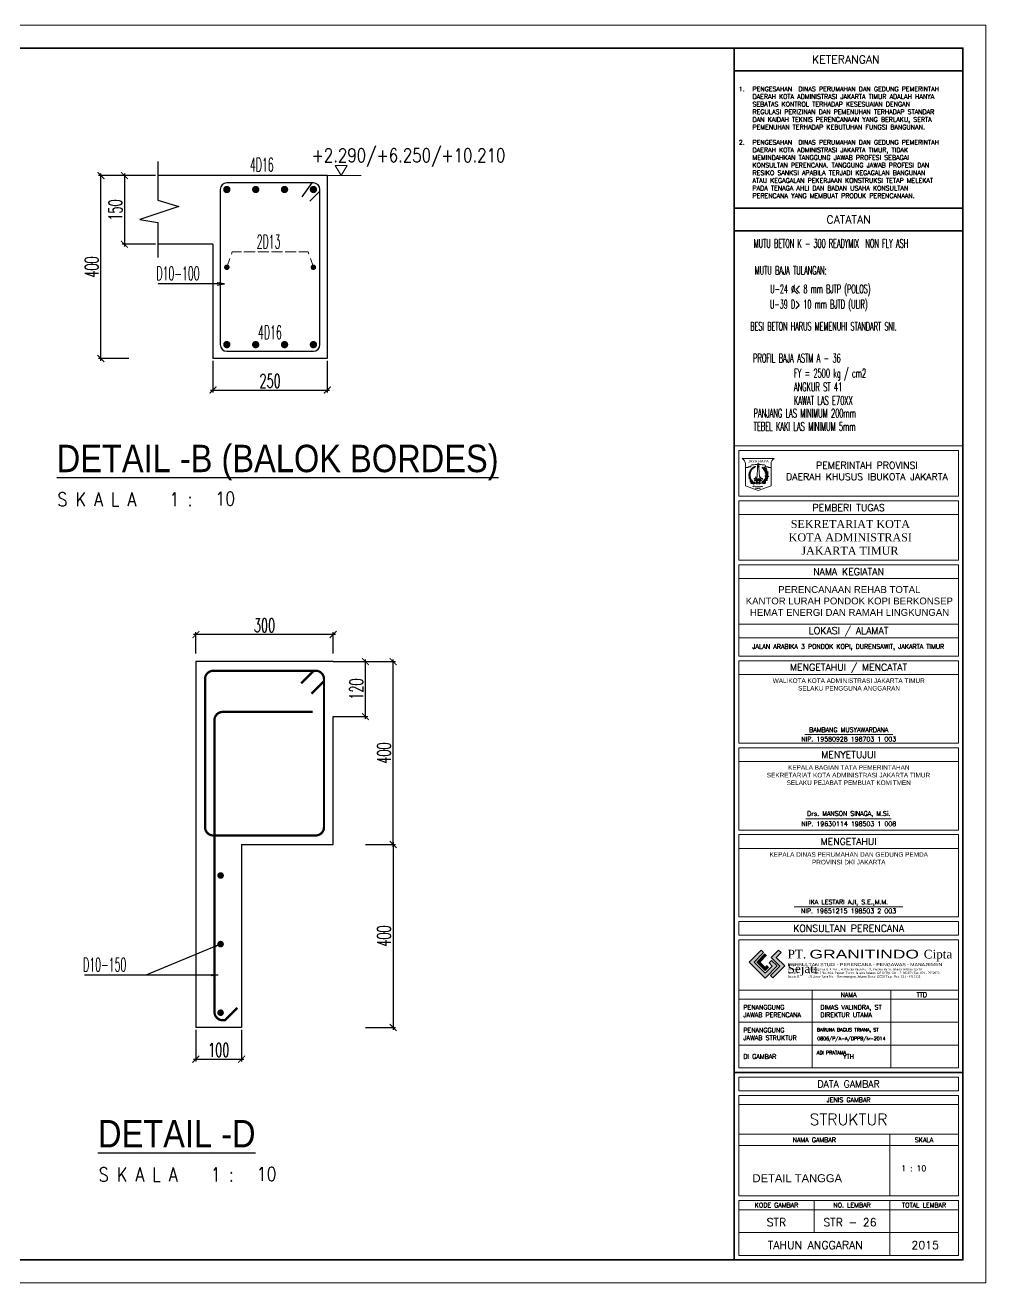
# Model space of a CAD drawing. Header units: inches. Extents: x 266054 to 836293, y -258454 to -102650.
# Drawn here: x 586777 to 607777, y -258430 to -230930 of the extents above; entities that cross this region are included whole.
import ezdxf
from ezdxf.enums import TextEntityAlignment as Align

# ---------------------------------------------------------------- set-up
doc = ezdxf.new("R2010")
doc.units = ezdxf.units.IN
doc.header["$LTSCALE"] = 800
doc.header["$MEASUREMENT"] = 0
for name, pattern in [('DASHDOT', [1, 0.5, -0.25, 0, -0.25]), ('DASHDOT2', [12.7, 6.35, -3.175, 0, -3.175]), ('HIDDEN', [0.375, 0.25, -0.125])]:
    doc.linetypes.add(name, pattern=pattern)
for name, color, linetype in [('01. BESI', 1, 'Continuous'), ('A-FIN', 1, 'Continuous'), ('Balok', 4, 'HIDDEN'), ('HAT', 8, 'Continuous'), ('LOGO', 7, 'Continuous'), ('POT', 15, 'DASHDOT'), ('sloop', 4, 'Continuous'), ('TEXT', 4, 'Continuous'), ('TGGA', 7, 'Continuous')]:
    doc.layers.add(name, color=color, linetype=linetype)
for name, color, linetype, lineweight in [('ars', 11, 'Continuous', 0), ('BESI', 1, 'Continuous', 13), ('DM', 8, 'Continuous', 5), ('GRS KOP', 1, 'Continuous', 35), ('hacht', 8, 'Continuous', 5), ('HATCH', 8, 'Continuous', 9), ('kop', 7, 'Continuous', 20), ('teks', 4, 'Continuous', 9)]:
    doc.layers.add(name, color=color, linetype=linetype, lineweight=lineweight)
doc.styles.add('51', font='SIMPLEX.shx', dxfattribs={"width": 0.85})
doc.styles.add('51bold', font='arial.ttf', dxfattribs={"width": 0.85})
doc.styles.add('ARIAL', font='arial.ttf', dxfattribs={"width": 0.85})
doc.styles.add('BARU', font='arial.ttf')
doc.styles.add('century', font='GOTHIC.TTF')
doc.styles.add('DICK STYLE 100', font='romans.shx', dxfattribs={"width": 0.6, "height": 300})
doc.styles.add('ROMANS', font='romans.shx', dxfattribs={"width": 0.8, "height": 0.25})
doc.styles.get("Standard").update_dxf_attribs({"font": 'romans.shx'})
doc.dimstyles.new('10', dxfattribs={"dimtxt": 300, "dimasz": 150, "dimexe": 50, "dimexo": 50, "dimgap": 50, "dimtad": 1, "dimdec": 0, "dimlfac": 0.1, "dimrnd": 1, "dimtxsty": 'DICK STYLE 100', "dimblk": 'ARCHTICK', "dimcen": 100, "dimdle": 50, "dimclrd": 18, "dimclre": 18, "dimclrt": 7, "dimadec": 0, "dimazin": 2, "dimtfac": 1, "dimtdec": 0, "dimtix": 1, "dimtmove": 0, "dimatfit": 3, "dimfxl": 0, "dimarcsym": 0})
doc.dimstyles.new('100 A', dxfattribs={"dimtxt": 250, "dimasz": 150, "dimexe": 50, "dimexo": 50, "dimgap": 50, "dimtad": 1, "dimdec": 0, "dimrnd": 1, "dimtxsty": 'DICK STYLE 100', "dimblk": 'ARCHTICK', "dimcen": 100, "dimdle": 50, "dimclrd": 18, "dimclre": 18, "dimclrt": 7, "dimadec": 0, "dimazin": 2, "dimtfac": 1, "dimtdec": 0, "dimtix": 1, "dimtmove": 0, "dimatfit": 3, "dimfxl": 0, "dimarcsym": 0})
doc.dimstyles.new('100 b', dxfattribs={"dimscale": 2, "dimtxt": 0.2, "dimasz": 0.075, "dimexe": 0.075, "dimexo": 0, "dimgap": 0.01, "dimtad": 1, "dimdec": 0, "dimlfac": 1000, "dimzin": 0, "dimdsep": 46, "dimtxsty": 'ARIAL', "dimblk": 'ARCHTICK', "dimcen": 0.09, "dimclrd": 26, "dimclre": 26, "dimclrt": 2, "dimadec": 0, "dimazin": 0, "dimtfac": 1, "dimtdec": 0, "dimtix": 1, "dimtofl": 0, "dimtmove": 0, "dimatfit": 3, "dimldrblk": 'ARCHTICK', "dimfxl": 0, "dimtolj": 1, "dimtzin": 0, "dimlwd": 0, "dimlwe": 0, "dimarcsym": 0})

# ---------------------------------------------------------------- blocks, each defined once
blk = doc.blocks.new('_ArchTick')
at = {"layer": 'LOGO', "color": 0, "const_width": 0.15}
blk.add_lwpolyline([(-0.5, -0.5), (0.5, 0.5)], dxfattribs=at)
blk = doc.blocks.new('*D625')
at = {"layer": 'Defpoints', "color": 0, "ltscale": 0.15}
for p in [(590882, -238220), (593382, -238220), (593382, -238909)]:
    blk.add_point(p, dxfattribs=at)
at = {"layer": 'hacht', "color": 18, "lineweight": -2, "ltscale": 0.15}
for p, q in [((590882, -238270), (590882, -238959)), ((593382, -238270), (593382, -238959)), ((590832, -238909), (593432, -238909))]:
    blk.add_line(p, q, dxfattribs=at)
at = {"layer": 'hacht', "color": 18, "lineweight": -2, "ltscale": 0.15, "xscale": 150, "yscale": 150, "zscale": 150, "rotation": 180}
blk.add_blockref('_ArchTick', (590882, -238909), dxfattribs=at)
at = {"layer": 'hacht', "color": 18, "lineweight": -2, "ltscale": 0.15, "xscale": 150, "yscale": 150, "zscale": 150}
blk.add_blockref('_ArchTick', (593382, -238909), dxfattribs=at)
at = {"layer": 'hacht', "color": 7, "ltscale": 0.15, "insert": (592132, -238709), "char_height": 300, "attachment_point": 5, "style": 'DICK STYLE 100'}
blk.add_mtext('250', dxfattribs=at)
blk = doc.blocks.new('*D626')
at = {"layer": 'Defpoints', "color": 0, "ltscale": 0.15}
for p in [(589674, -234220), (588948, -235720), (589674, -235720)]:
    blk.add_point(p, dxfattribs=at)
at = {"layer": 'hacht', "color": 18, "lineweight": -2, "ltscale": 0.15}
for p, q in [((589624, -234220), (588898, -234220)), ((588948, -234170), (588948, -235770)), ((589624, -235720), (588898, -235720))]:
    blk.add_line(p, q, dxfattribs=at)
at = {"layer": 'hacht', "color": 18, "lineweight": -2, "ltscale": 0.15, "xscale": 150, "yscale": 150, "zscale": 150}
for p, rotation in [((588948, -234220), 90), ((588948, -235720), 270)]:
    blk.add_blockref('_ArchTick', p, dxfattribs=dict(at, rotation=rotation))
at = {"layer": 'hacht', "color": 7, "ltscale": 0.15, "insert": (588748, -234970), "char_height": 300, "attachment_point": 5, "rotation": 90, "style": 'DICK STYLE 100'}
blk.add_mtext('150', dxfattribs=at)
blk = doc.blocks.new('*D530')
at = {"layer": 'Defpoints', "color": 0, "ltscale": 0.15}
for p in [(588433, -234220), (589092, -234220), (589092, -238220)]:
    blk.add_point(p, dxfattribs=at)
at = {"layer": 'hacht', "color": 18, "lineweight": -2, "ltscale": 0.15}
for p, q in [((589042, -234220), (588383, -234220)), ((588433, -238270), (588433, -234170)), ((589042, -238220), (588383, -238220))]:
    blk.add_line(p, q, dxfattribs=at)
at = {"layer": 'hacht', "color": 18, "lineweight": -2, "ltscale": 0.15, "xscale": 150, "yscale": 150, "zscale": 150}
for p, rotation in [((588433, -234220), 90), ((588433, -238220), 270)]:
    blk.add_blockref('_ArchTick', p, dxfattribs=dict(at, rotation=rotation))
at = {"layer": 'hacht', "color": 7, "ltscale": 0.15, "insert": (588233, -236220), "char_height": 300, "attachment_point": 5, "rotation": 90, "style": 'DICK STYLE 100'}
blk.add_mtext('400', dxfattribs=at)
blk = doc.blocks.new('NGS-IND')
at = {"style": '51', "width": 0.85}
blk.add_text('S K A L A   1 :', height=250, dxfattribs=at).set_placement((13, -418))
at = {"width": 0.85}
for tag, p, height, style in [('JDLGBR_3', (-1, 1665), 500, '51bold'), ('JDLGBR_2', (-1, 911), 500, '51bold'), ('JDLGBR_1', (-1, 201), 500, '51bold'), ('SKALA', (2888, -407), 250, '51')]:
    blk.add_attdef(tag, p, '', height=height, dxfattribs=dict(at, style=style))
blk = doc.blocks.new('logo granitindo baru')
at = {"layer": 'LOGO'}
for points in [[(1.03, 1.463), (0.916, 1.574), (0.366, 1.024), (1.1, 0.289), (1.652, 0.843), (1.392, 1.098), (1.281, 0.987), (1.423, 0.84), (1.102, 0.519), (0.594, 1.025)], [(1.721, 1.576), (1.381, 1.236), (1.771, 0.842), (1.341, 0.407), (1.454, 0.294), (2.001, 0.844), (1.609, 1.237), (1.835, 1.464)]]:
    blk.add_hatch(color=8, dxfattribs=at).paths.add_polyline_path(points)
at = {"layer": 'Defpoints'}
blk.add_point((9.7, 0), dxfattribs=at)
at = {"layer": 'LOGO'}
blk.add_lwpolyline([(1.03, 1.463), (0.916, 1.574), (0.366, 1.024), (1.1, 0.289), (1.652, 0.843), (1.392, 1.098), (1.281, 0.987), (1.423, 0.84), (1.102, 0.519), (0.594, 1.025), (1.03, 1.463), (0.916, 1.574)], dxfattribs=at)
at = {"layer": 'LOGO', "lineweight": 13}
for points in [[(1.089, 1.403), (0.713, 1.026), (1.101, 0.638), (1.258, 0.794)], [(1.112, 1.38), (0.759, 1.026), (1.101, 0.683), (1.235, 0.817)], [(1.134, 1.357), (0.803, 1.026), (1.101, 0.728), (1.213, 0.839)], [(1.157, 1.334), (0.85, 1.026), (1.101, 0.775), (1.189, 0.863)]]:
    blk.add_lwpolyline(points, dxfattribs=at)
at = {"layer": 'LOGO', "lineweight": 0}
blk.add_lwpolyline([(1.721, 1.576), (1.381, 1.236), (1.771, 0.842), (1.341, 0.407), (1.454, 0.294), (2.001, 0.844), (1.609, 1.237), (1.835, 1.464), (1.721, 1.576)], dxfattribs=at)
at = {"layer": 'LOGO', "insert": (2.134, 1.589), "char_height": 0.4, "width": 7.66452, "attachment_point": 1}
blk.add_mtext('{\\fTimes New Roman|b0|i0|c0|p18;PT. \\fCityBlueprint|b0|i0|c2|p2;\\W1.5;GRANITINDO \\fTimes New Roman|b0|i0|c0|p18;\\W1;Cipta Sejati}', dxfattribs=at)
at = {"layer": 'LOGO', "insert": (2.134, 0.975), "char_height": 0.1, "attachment_point": 1}
blk.add_mtext_dynamic_manual_height_columns('{\\f@Arial Unicode MS|b0|i0|c0|p34;\\H1.4x;\\W1.2;KONSULTAN STUDI - PERENCANA - PENGAWAS - MANAJEMEN\\fTimes New Roman|b0|i0|c0|p18;\\P\\pt0.9;\\H0.71429x;\\W1;Domisili ^I: Gedung Graha Arsa Lt. 4 Jl.Siaga Raya No. 31, Pejaten Barat, Jakarta Selatan 12510\\PStudio I ^I: Jl. Batu I No. 36A, Pejaten Timur, Jakarta Selatan 12510 Tlp. 021 - 71082879 Fax. 021 - 7972072\\PStudio II          : Jl. Sawo Raya No. 4 Rawamangun, Jakarta Timur 13220 Telp / Fax. 021 - 4717152}', width=9.56937, gutter_width=0, heights=[1.67], dxfattribs=at)
blk = doc.blocks.new('kop')
at = {"layer": 'ars'}
for p, q in [((74.316, 35.599), (74.29, 35.614)), ((74.328, 35.595), (74.333, 35.581)), ((74.373, 35.526), (74.347, 35.541)), ((74.373, 35.526), (74.375, 35.555)), ((74.395, 35.468), (74.406, 35.457)), ((74.416, 35.202), (74.401, 35.228)), ((74.408, 35.467), (74.408, 35.452)), ((74.429, 35.366), (74.409, 35.388)), ((74.416, 35.202), (74.434, 35.225)), ((74.425, 35.289), (74.43, 35.273)), ((74.429, 35.366), (74.437, 35.394)), ((74.436, 35.304), (74.431, 35.29)), ((74.267, 34.989), (74.296, 34.992)), ((74.332, 35.048), (74.331, 35.078)), ((74.347, 35.066), (74.372, 35.081))]:
    blk.add_line(p, q, dxfattribs=at)
for centre, radius, start, end in [((73.61, 35.253), 0.061, 2.2926, 66.7539), ((73.696, 35.312), 0.061, 182.2926, 246.7539), ((73.623, 35.191), 0.061, 12.6628, 77.1241), ((73.696, 35.264), 0.061, 192.6628, 257.1241), ((73.7, 35.362), 0.061, 172.3995, 236.8608), ((73.607, 35.319), 0.061, 352.3995, 56.8608), ((73.702, 35.225), 0.061, 200.2151, 264.6765), ((73.639, 35.143), 0.061, 20.2151, 84.6765), ((73.711, 35.414), 0.061, 164.619, 229.0804), ((73.612, 35.384), 0.061, 344.619, 49.0804), ((74.072, 35.315), 0.405, 114.0856, 237.6325), ((73.728, 35.316), 0.061, 120.6799, 185.1412), ((73.636, 35.364), 0.061, 300.6799, 5.1412), ((73.717, 35.456), 0.0488, 158.8649, 223.3262), ((73.73, 35.271), 0.061, 130.573, 195.0343), ((73.647, 35.424), 0.061, 292.8994, 357.3608), ((73.732, 35.365), 0.061, 112.8994, 177.3608), ((73.632, 35.302), 0.061, 310.573, 15.0343), ((73.636, 35.44), 0.0488, 338.8649, 43.3262), ((73.738, 35.23), 0.061, 140.9432, 205.4045), ((73.667, 35.469), 0.0488, 287.1453, 351.6066), ((73.73, 35.415), 0.0488, 107.1453, 171.6066), ((73.635, 35.243), 0.061, 320.9432, 25.4045), ((73.736, 35.493), 0.0488, 150.2996, 214.761), ((73.751, 35.19), 0.061, 140.9432, 205.4045), ((73.654, 35.489), 0.0488, 330.2996, 34.761), ((73.743, 35.451), 0.0488, 98.58, 163.0414), ((73.689, 35.513), 0.0488, 278.58, 343.0414), ((73.649, 35.203), 0.061, 320.9432, 25.4045), ((73.756, 35.528), 0.0488, 145.7989, 210.2603), ((73.673, 35.531), 0.0488, 325.7989, 30.2603), ((73.71, 35.552), 0.0488, 274.0793, 338.5407), ((73.759, 35.485), 0.0488, 94.0793, 158.5407), ((73.78, 35.56), 0.0488, 139.3679, 203.8292), ((73.698, 35.572), 0.0488, 319.3679, 23.8292), ((73.778, 35.517), 0.0488, 87.6483, 152.1096), ((73.737, 35.589), 0.0488, 267.6483, 332.1096), ((73.807, 35.589), 0.0488, 133.8416, 198.303), ((73.727, 35.609), 0.0488, 313.8416, 18.303), ((73.801, 35.547), 0.0488, 82.122, 146.5834), ((73.767, 35.622), 0.0488, 262.122, 326.5834), ((73.831, 35.612), 0.0439, 126.6239, 191.0853), ((73.761, 35.639), 0.0439, 306.6239, 11.0853), ((73.821, 35.575), 0.0439, 74.9043, 139.3657), ((73.799, 35.646), 0.0439, 254.9043, 319.3657), ((73.848, 35.632), 0.0352, 123.961, 188.4223), ((73.794, 35.656), 0.0352, 303.961, 8.4223), ((73.839, 35.603), 0.0352, 72.2414, 136.7027), ((73.824, 35.66), 0.0352, 252.2414, 316.7027), ((73.821, 35.676), 0.0352, 297.7406, 2.2019), ((73.873, 35.647), 0.0352, 117.7406, 182.2019), ((73.86, 35.619), 0.0352, 66.021, 130.4823), ((73.852, 35.677), 0.0352, 246.021, 310.4823), ((73.892, 35.661), 0.0281, 113.4007, 177.862), ((73.852, 35.688), 0.0281, 293.4007, 357.862), ((73.88, 35.64), 0.0281, 61.6811, 126.1424), ((73.877, 35.687), 0.0281, 241.6811, 306.1424), ((73.876, 35.701), 0.0281, 293.4007, 357.862), ((73.915, 35.674), 0.0281, 113.4007, 177.862), ((73.904, 35.653), 0.0281, 61.6811, 126.1424), ((73.901, 35.7), 0.0281, 241.6811, 306.1424), ((73.911, 35.713), 0.0281, 260.9368, 325.3982), ((73.93, 35.669), 0.0281, 80.9368, 145.3982), ((74.027, 35.315), 0.405, 302.3675, 44.4851), ((74.279, 35.674), 0.0613, 235.5154, 280.6207), ((74.24, 35.613), 0.0507, 1.4248, 71.624), ((74.336, 35.601), 0.0613, 235.5154, 280.6207), ((74.383, 35.652), 0.0795, 151.1819, 225.9956), ((74.296, 35.54), 0.0507, 1.4248, 71.624), ((74.32, 35.44), 0.0795, 20.9123, 95.7261), ((74.387, 35.547), 0.0795, 200.9123, 275.7261), ((74.259, 35.633), 0.0795, 331.1819, 45.9956), ((74.406, 35.596), 0.0507, 162.5946, 232.7938), ((74.439, 35.186), 0.0795, 153.0891, 227.9029), ((74.422, 35.286), 0.0613, 205.6201, 250.7254), ((74.314, 35.163), 0.0795, 333.0891, 47.9029), ((74.417, 35.449), 0.0613, 217.2288, 262.3342), ((74.333, 35.6), 0.0613, 313.598, 358.7033), ((74.458, 35.361), 0.0795, 171.1641, 245.9779), ((74.347, 35.301), 0.0795, 351.1641, 65.9779), ((74.361, 35.403), 0.0507, 343.1383, 53.3375), ((74.357, 35.252), 0.0507, 331.5296, 41.7288), ((74.396, 35.228), 0.0795, 271.02, 345.8338), ((74.475, 35.129), 0.0795, 91.02, 165.8338), ((74.479, 35.504), 0.0795, 133.1999, 208.0136), ((74.354, 35.525), 0.0795, 313.1999, 28.0136), ((74.476, 35.427), 0.0507, 150.0679, 220.2671), ((74.483, 35.241), 0.0507, 128.2781, 198.4773), ((74.425, 35.285), 0.0613, 279.2815, 324.3868), ((74.405, 35.377), 0.0795, 293.3027, 8.1164), ((74.515, 35.315), 0.0795, 113.3027, 188.1164), ((74.406, 35.447), 0.0613, 301.0712, 346.1766), ((73.715, 35.183), 0.061, 206.1601, 270.6214), ((73.661, 35.095), 0.061, 26.1601, 90.6214), ((73.736, 35.145), 0.061, 208.508, 272.9693), ((73.685, 35.055), 0.061, 28.508, 92.9693), ((73.716, 35.015), 0.061, 40.0311, 104.4924), ((73.747, 35.113), 0.061, 220.0311, 284.4924), ((73.768, 35.153), 0.061, 146.9028, 211.3642), ((73.665, 35.155), 0.061, 326.9028, 31.3642), ((73.75, 34.978), 0.061, 49.2006, 113.662), ((73.766, 35.08), 0.061, 229.2006, 293.662), ((73.791, 35.115), 0.061, 146.6953, 211.1566), ((73.688, 35.117), 0.061, 326.6953, 31.1566), ((73.816, 35.084), 0.061, 144.8635, 209.3249), ((73.713, 35.089), 0.061, 324.8635, 29.3249), ((73.785, 34.949), 0.061, 44.4223, 108.8836), ((73.809, 35.049), 0.061, 224.4223, 288.8836), ((73.844, 35.054), 0.061, 144.4903, 208.9516), ((73.741, 35.059), 0.061, 324.4903, 28.9516), ((73.875, 35.031), 0.061, 156.1803, 220.6416), ((73.773, 35.016), 0.061, 336.1803, 40.6416), ((74.361, 35.052), 0.0795, 137.1076, 211.9214), ((74.235, 35.064), 0.0795, 317.1076, 31.9214), ((74.342, 34.969), 0.0507, 83.4432, 153.6424), ((74.332, 35.042), 0.0613, 234.4466, 279.5519), ((74.364, 34.993), 0.0612, 69.8962, 144.7099), ((74.335, 35.085), 0.0612, 249.8962, 324.7099), ((74.377, 35.119), 0.0613, 176.9872, 222.0926), ((74.304, 35.12), 0.0507, 302.8967, 13.0959), ((74.423, 35.078), 0.0507, 106.5818, 176.781), ((74.386, 35.141), 0.0613, 257.5851, 302.6905)]:
    blk.add_arc(centre, radius, start, end, dxfattribs=at)
at = {"layer": 'ars', "color": 11}
for centre, radius, start, end in [((74.285, 34.995), 0.0613, 158.8696, 203.9749), ((74.216, 35.02), 0.0507, 284.779, 354.9783), ((74.235, 34.986), 0.016, 270, 302.3675)]:
    blk.add_arc(centre, radius, start, end, dxfattribs=at)
at = {"layer": 'ars'}
for points, start_tangent, end_tangent in [([(74.256, 35.651), (74.261, 35.634), (74.244, 35.624), (74.224, 35.623), (74.22, 35.64), (74.234, 35.661), (74.239, 35.672), (74.256, 35.663), (74.256, 35.651)], (0.714442, -0.699695), (0.714442, -0.699695)), ([(74.313, 35.578), (74.318, 35.561), (74.301, 35.551), (74.281, 35.55), (74.277, 35.567), (74.29, 35.588), (74.296, 35.599), (74.312, 35.589), (74.313, 35.578)], (0.714442, -0.699695), (0.714442, -0.699695)), ([(74.388, 35.435), (74.388, 35.416), (74.369, 35.412), (74.349, 35.418), (74.351, 35.435), (74.37, 35.451), (74.378, 35.459), (74.391, 35.445), (74.388, 35.435)], (0.458819, -0.88853), (0.458819, -0.88853)), ([(74.39, 35.277), (74.386, 35.26), (74.366, 35.259), (74.348, 35.269), (74.353, 35.285), (74.375, 35.297), (74.385, 35.303), (74.395, 35.287), (74.39, 35.277)], (0.270637, -0.962681), (0.270637, -0.962681)), ([(74.365, 35.605), (74.376, 35.591), (74.394, 35.598), (74.407, 35.615), (74.395, 35.627), (74.37, 35.629), (74.358, 35.631), (74.356, 35.612), (74.365, 35.605)], (0.149901, -0.988701), (0.149901, -0.988701)), ([(74.438, 35.445), (74.446, 35.429), (74.465, 35.432), (74.481, 35.445), (74.473, 35.46), (74.449, 35.467), (74.438, 35.472), (74.431, 35.453), (74.438, 35.445)], (-0.068112, -0.997678), (-0.068112, -0.997678)), ([(74.454, 35.272), (74.455, 35.253), (74.474, 35.25), (74.494, 35.256), (74.492, 35.273), (74.472, 35.288), (74.463, 35.297), (74.451, 35.282), (74.454, 35.272)], (-0.433585, -0.901113), (-0.433585, -0.901113)), ([(74.257, 35.013), (74.242, 35.004), (74.228, 35.018), (74.222, 35.037), (74.238, 35.045), (74.261, 35.037), (74.273, 35.034), (74.268, 35.016), (74.257, 35.013)], (-0.515761, -0.856733), (-0.515761, -0.856733)), ([(74.345, 35.127), (74.333, 35.113), (74.316, 35.122), (74.305, 35.139), (74.317, 35.151), (74.342, 35.151), (74.354, 35.152), (74.355, 35.133), (74.345, 35.127)], (-0.223771, -0.974642), (-0.223771, -0.974642)), ([(74.343, 35.011), (74.331, 34.997), (74.342, 34.981), (74.36, 34.972), (74.371, 34.985), (74.367, 35.01), (74.367, 35.022), (74.348, 35.021), (74.343, 35.011)], (-0.942817, -0.33331), (-0.942817, -0.33331)), ([(74.408, 35.117), (74.403, 35.1), (74.419, 35.089), (74.439, 35.088), (74.443, 35.104), (74.431, 35.126), (74.426, 35.137), (74.409, 35.128), (74.408, 35.117)], (-0.735998, -0.676983), (-0.735998, -0.676983))]:
    blk.add_spline(points, degree=3, dxfattribs=dict(at, start_tangent=start_tangent, end_tangent=end_tangent))
for points in [[(74.24, 34.97), (74.265, 34.975), (74.316, 34.973), (74.354, 34.955)], [(74.24, 34.97), (74.263, 34.959), (74.313, 34.947), (74.354, 34.955)]]:
    blk.add_spline(points, degree=3, dxfattribs=at)
at = {"layer": 'GRS KOP'}
for p, q in [((73, 1), (73, 54)), ((83, 1), (83, 54)), ((73, 53), (83, 53)), ((73, 47), (83, 47)), ((73, 46), (83, 46)), ((73, 9.2), (83, 9.2))]:
    blk.add_line(p, q, dxfattribs=at)
blk.add_lwpolyline([(1, 54), (83, 54), (83, 1), (1, 1)], close=True, dxfattribs=at)
at = {"layer": 'kop', "color": 7}
for p, q in [((84, 55), (0, 55)), ((84, 55), (84, 0)), ((84, 55), (84, 0)), ((73.919, 35.23), (73.919, 35.228)), ((73.919, 35.23), (73.999, 35.23)), ((73.919, 35.228), (73.924, 35.228)), ((73.999, 35.69), (74.099, 35.69)), ((74.019, 35.67), (73.999, 35.23)), ((74.029, 35.698), (74.069, 35.698)), ((74.079, 35.67), (74.099, 35.23)), ((74.099, 35.23), (74.18, 35.23)), ((74.175, 35.228), (74.18, 35.228)), ((74.18, 35.23), (74.18, 35.228)), ((73.869, 35.17), (73.919, 35.17)), ((73.869, 35.17), (73.889, 35.09)), ((73.889, 35.09), (74.209, 35.09)), ((73.919, 35.17), (73.929, 35.13)), ((73.929, 35.13), (74.17, 35.13)), ((73.989, 35.15), (74.029, 35.15)), ((74.069, 35.15), (74.109, 35.15)), ((74.17, 35.13), (74.18, 35.17)), ((74.18, 35.17), (74.229, 35.17)), ((74.209, 35.09), (74.229, 35.17)), ((0, 0), (84, 0))]:
    blk.add_line(p, q, dxfattribs=at)
at = {"layer": 'kop'}
for p, q in [((83, 36.6), (73, 36.6)), ((73.2, 34.4), (73.2, 36.4)), ((82.8, 36.4), (73.2, 36.4)), ((82.8, 34.4), (82.8, 36.4)), ((82.8, 34.4), (73.2, 34.4)), ((73.2, 31.6), (73.2, 34.2)), ((82.8, 34.2), (73.2, 34.2)), ((82.8, 31.6), (82.8, 34.2)), ((82.8, 33.6), (73.2, 33.6)), ((82.8, 31.6), (73.2, 31.6)), ((73.2, 27.4), (73.2, 31.4)), ((82.8, 31.4), (73.2, 31.4)), ((82.8, 27.4), (82.8, 31.4)), ((82.8, 30.8), (73.2, 30.8)), ((82.8, 28.8), (73.2, 28.8)), ((82.8, 28.2), (73.2, 28.2)), ((82.8, 27.4), (73.2, 27.4)), ((73.2, 23.6), (73.2, 27.2)), ((82.8, 27.2), (73.2, 27.2)), ((82.8, 23.6), (82.8, 27.2)), ((82.8, 26.6), (73.2, 26.6)), ((76.089, 23.976), (79.928, 23.976)), ((82.8, 23.6), (73.2, 23.6)), ((73.2, 19.8), (73.2, 23.4)), ((82.8, 23.4), (73.2, 23.4)), ((82.8, 19.8), (82.8, 23.4)), ((82.8, 22.8), (73.2, 22.8)), ((76.127, 20.296), (79.863, 20.296)), ((82.8, 19.8), (73.2, 19.8)), ((73.2, 16), (73.2, 19.6)), ((82.8, 19.6), (73.2, 19.6)), ((82.8, 16), (82.8, 19.6)), ((82.8, 19), (73.2, 19)), ((82.8, 16), (73.2, 16)), ((73.2, 9.4), (73.2, 15)), ((82.8, 15), (73.2, 15)), ((82.8, 9.4), (82.8, 15)), ((82.8, 12.8), (73.2, 12.8)), ((76.4, 9.4), (76.4, 12.8)), ((79.842, 9.4), (79.842, 12.8)), ((82.8, 12.4), (73.2, 12.4)), ((73.2, 12.4), (73.2, 11.4)), ((82.8, 11.4), (73.2, 11.4)), ((82.8, 10.4), (73.2, 10.4)), ((82.8, 9.4), (73.2, 9.4)), ((73.2, 7.8), (82.8, 7.8)), ((73.2, 6.5), (82.8, 6.5)), ((79.8, 3.8), (79.8, 6.5)), ((73.2, 6), (82.8, 6)), ((76.5, 2.2), (76.5, 3.6)), ((79.8, 1.2), (79.8, 3.6)), ((73.2, 3.2), (82.8, 3.2)), ((73.2, 2.2), (82.8, 2.2))]:
    blk.add_line(p, q, dxfattribs=at)
at = {"layer": 'kop', "color": 5}
for p, q in [((74.749, 36.05), (73.35, 36.05)), ((73.489, 35.81), (73.489, 34.85)), ((74.609, 35.81), (74.609, 34.85)), ((73.489, 35.65), (73.609, 35.65)), ((73.609, 35.69), (73.609, 35.65)), ((73.609, 35.69), (73.729, 35.69)), ((73.729, 35.73), (73.729, 35.69)), ((74.369, 35.73), (74.369, 35.69)), ((74.489, 35.69), (74.369, 35.69)), ((74.489, 35.69), (74.489, 35.65)), ((74.609, 35.65), (74.489, 35.65)), ((73.489, 34.85), (74.049, 34.65)), ((74.019, 34.95), (73.965, 35.022)), ((74.049, 34.986), (73.997, 35.046)), ((74.019, 34.95), (74.004, 34.93)), ((74.049, 34.986), (74.101, 35.046)), ((74.049, 34.65), (74.609, 34.85)), ((74.079, 34.95), (74.133, 35.022)), ((74.079, 34.95), (74.094, 34.93))]:
    blk.add_line(p, q, dxfattribs=at)
at = {"layer": 'kop', "color": 7}
for points in [[(74.029, 35.698), (74.027, 35.701), (74.025, 35.704), (74.024, 35.707), (74.023, 35.71), (74.022, 35.713), (74.021, 35.715), (74.021, 35.718), (74.02, 35.72), (74.02, 35.723), (74.02, 35.725), (74.02, 35.728), (74.02, 35.731), (74.021, 35.733), (74.021, 35.736), (74.022, 35.738), (74.023, 35.741), (74.025, 35.743), (74.026, 35.746), (74.028, 35.749), (74.031, 35.753), (74.034, 35.758), (74.038, 35.763), (74.043, 35.77), (74.049, 35.778)], [(74.069, 35.698), (74.072, 35.701), (74.074, 35.704), (74.075, 35.707), (74.076, 35.71), (74.077, 35.713), (74.078, 35.715), (74.078, 35.718), (74.079, 35.72), (74.079, 35.723), (74.079, 35.725), (74.079, 35.728), (74.079, 35.731), (74.078, 35.733), (74.077, 35.736), (74.077, 35.738), (74.076, 35.741), (74.074, 35.743), (74.073, 35.746), (74.071, 35.749), (74.068, 35.753), (74.065, 35.758), (74.061, 35.763), (74.056, 35.77), (74.049, 35.778)]]:
    blk.add_lwpolyline(points, dxfattribs=at)
at = {"layer": 'kop', "color": 1}
blk.add_lwpolyline([(73.864, 34.97), (74.235, 34.97)], close=True, dxfattribs=at)
at = {"layer": 'kop', "color": 5}
for points in [[(74.004, 34.97), (73.974, 34.93)], [(74.094, 34.97), (74.124, 34.93)]]:
    blk.add_lwpolyline(points, dxfattribs=at)
at = {"layer": 'kop'}
blk.add_lwpolyline([(75.615, 16.449), (80.377, 16.449)], dxfattribs=at)
for points in [[(73.2, 15.2), (82.8, 15.2), (82.8, 15.8), (73.2, 15.8)], [(73.2, 8.4), (82.8, 8.4), (82.8, 9), (73.2, 9)], [(73.2, 3.8), (82.8, 3.8), (82.8, 8.2), (73.2, 8.2)], [(73.2, 1.2), (82.8, 1.2), (82.8, 3.6), (73.2, 3.6)]]:
    blk.add_lwpolyline(points, close=True, dxfattribs=at)
at = {"layer": 'kop', "color": 5}
for centre, radius, start, end in [((73.214, 35.81), 0.276, 0, 60.5129), ((73.769, 35.73), 0.04, 90, 180), ((74.329, 35.73), 0.04, 0, 90), ((74.885, 35.81), 0.276, 119.4871, 180), ((73.981, 35.034), 0.02, 36.8699, 216.8699), ((74.117, 35.034), 0.02, 323.1301, 143.1301)]:
    blk.add_arc(centre, radius, start, end, dxfattribs=at)
at = {"layer": 'kop', "color": 7}
for centre, radius, start, end in [((73.874, 35.119), 0.12, 15, 65.3894), ((73.992, 35.663), 0.0283, 15, 75), ((74.107, 35.663), 0.0283, 105, 165), ((74.225, 35.119), 0.12, 114.6106, 165), ((74.049, 35.15), 0.02, 0, 180)]:
    blk.add_arc(centre, radius, start, end, dxfattribs=at)
at = {"layer": 'kop', "color": 1}
blk.add_arc((73.864, 34.986), 0.016, 237.6325, 270, dxfattribs=at)
at = {"layer": 'kop', "color": 5}
for points in [[(74.049, 35.83), (74.026, 35.807), (73.995, 35.793), (73.915, 35.782), (73.841, 35.777), (73.769, 35.77)], [(74.049, 35.83), (74.073, 35.807), (74.104, 35.793), (74.184, 35.782), (74.258, 35.777), (74.329, 35.77)], [(73.817, 34.99), (73.8, 34.984), (73.769, 34.992), (73.719, 35.01), (73.685, 35.041)], [(73.833, 34.971), (73.81, 34.967), (73.791, 34.959), (73.758, 34.956), (73.727, 34.964)], [(73.876, 34.965), (73.861, 34.956), (73.828, 34.952), (73.8, 34.952), (73.786, 34.948)], [(73.809, 34.807), (73.883, 34.844), (73.957, 34.807), (74.044, 34.833), (74.12, 34.809), (74.194, 34.83), (74.244, 34.817)], [(73.919, 34.97), (73.899, 34.959), (73.887, 34.947), (73.846, 34.932), (73.828, 34.937)], [(73.907, 34.984), (73.879, 34.986), (73.865, 34.993), (73.845, 34.993)], [(73.919, 34.97), (73.906, 34.996), (73.879, 35.02), (73.876, 35.031)], [(73.914, 34.747), (73.954, 34.759), (73.999, 34.744), (74.049, 34.753), (74.094, 34.744), (74.126, 34.758), (74.151, 34.749)]]:
    blk.add_spline(points, degree=3, dxfattribs=at)
at = {"layer": 'TEXT'}
for p, q in [((75.623, 43.403), (75.76, 43.254)), ((75.835, 42.745), (75.7, 42.589))]:
    blk.add_line(p, q, dxfattribs=at)
at = {"xscale": 0.9500000000000454, "yscale": 0.9500000000000454, "zscale": 0.9500000000000454}
blk.add_blockref('logo granitindo baru', (73.307, 13.056), dxfattribs=at)
at = {"layer": 'kop'}
for s, height, p in [('KETERANGAN ', 0.35, (78, 53.5)), ('CATATAN', 0.35, (78, 46.5)), ('PEMERINTAH PROVINSI', 0.29998, (78.8, 35.75)), ('DAERAH KHUSUS IBUKOTA JAKARTA', 0.29998, (78.8, 35.25)), ('PEMBERI TUGAS', 0.3, (78, 33.9)), ('NAMA KEGIATAN', 0.3, (78, 31.1)), ('LOKASI / ALAMAT', 0.3, (78, 28.5)), ('JALAN ARABIKA 3 PONDOK KOPI, DURENSAWIT, JAKARTA TIMUR', 0.2, (77.986, 27.8)), ('MENGETAHUI / MENCATAT', 0.3, (78, 26.9)), ('BAMBANG MUSYAWARDANA', 0.19926, (78.007, 24.183)), ('NIP. 19580928 198703 1 003', 0.19926, (78.007, 23.78)), ('MENYETUJUI', 0.3, (78, 23.1)), ('Drs. MANSON SINAGA, M.Si.', 0.19926, (78.009, 20.496)), ('NIP. 19630114 198503 1 008', 0.19926, (78.009, 20.071)), ('MENGETAHUI', 0.3, (78, 19.3)), ('IKA LESTARI AJI, S.E.,M.M.', 0.2, (77.999, 16.625)), ('NIP. 19651215 198503 2 003', 0.2, (77.999, 16.264)), ('KONSULTAN PERENCANA', 0.3, (78, 15.5)), ('NAMA', 0.2, (78, 12.6)), ('TTD', 0.2, (81.2, 12.6)), ('DATA GAMBAR', 0.3, (78, 8.7)), ('JENIS GAMBAR', 0.2, (78, 8)), ('STRUKTUR', 0.5, (78, 7.146)), ('NAMA GAMBAR', 0.2, (76.5, 6.25)), ('SKALA', 0.2, (81.3, 6.25)), ('KODE GAMBAR', 0.2, (74.85, 3.4)), ('NO. LEMBAR', 0.2, (78.15, 3.4)), ('TOTAL LEMBAR', 0.2, (81.3, 3.4)), ('STR', 0.35, (74.844, 2.65)), ('TAHUN ANGGARAN', 0.35, (76.545, 1.65)), ('2015', 0.35, (81.349, 1.65))]:
    blk.add_text(s, height=height, dxfattribs=at).set_placement(p, align=Align.MIDDLE)
at = {"layer": 'kop', "color": 5, "style": 'BARU', "width": 0.9}
blk.add_text('JAYA RAYA', height=0.12, dxfattribs=at).set_placement((74.049, 35.93), align=Align.MIDDLE)
at = {"layer": 'kop'}
blk.add_text('0806/P/A-A/DPPB/Iv-2014', height=0.15, dxfattribs=at).set_placement((78.122, 10.609), align=Align.CENTER)
for s, insert, char_height, width, attachment_point in [('\\pi-0.6,l0.6,t0.6;1.^IPENGESAHAN  DINAS PERUMAHAN DAN GEDUNG PEMERINTAH DAERAH KOTA ADMINISTRASI JAKARTA TIMUR ADALAH HANYA SEBATAS KONTROL TERHADAP KESESUAIAN DENGAN REGULASI PERIZINAN DAN PEMENUHAN TERHADAP STANDAR DAN KAIDAH TEKNIS PERENCANAAN YANG BERLAKU, SERTA PEMENUHAN TERHADAP KEBUTUHAN FUNGSI BANGUNAN.\\P\\P2.^IPENGESAHAN  DINAS PERUMAHAN DAN GEDUNG PEMERINTAH DAERAH KOTA ADMINISTRASI JAKARTA TIMUR, TIDAK MEMINDAHKAN TANGGUNG JAWAB PROFESI SEBAGAI KONSULTAN PERENCANA. TANGGUNG JAWAB PROFESI DAN RESIKO SANKSI APABILA TERJADI KEGAGALAN BANGUNAN ATAU KEGAGALAN PEKERJAAN KONSTRUKSI TETAP MELEKAT PADA TENAGA AHLI DAN BADAN USAHA KONSULTAN PERENCANA YANG MEMBUAT PRODUK PERENCANAAN.', (73.2, 49.875), 0.2, 9.6, 4), ('PENANGGUNG\\PJAWAB PERENCANA', (73.4, 12.15), 0.2, 8.33062, 1), ('DIMAS VALINDRA, ST\\PDIREKTUR UTAMA', (76.77, 12.15), 0.2, 8.16499, 1), ('PENANGGUNG\\PJAWAB STRUKTUR', (73.4, 11.15), 0.2, 8.79211, 1), ('BARUNA BAGUS TRIANA, ST', (76.609, 11.143), 0.15, 4.04264, 1), ('DI GAMBAR', (73.4, 10), 0.2, 7.59768, 1), ('ADI PRATAMA', (76.609, 10.143), 0.15, 4.04264, 1)]:
    blk.add_mtext(s, dxfattribs=dict(at, insert=insert, char_height=char_height, width=width, attachment_point=attachment_point))
at = {"layer": 'kop', "attachment_point": 1, "style": 'BARU'}
for s, width, insert, char_height in [('\\pi1.4375;{\\fRomantic|b0|i0|c2|p2;SEKRETARIAT KOTA\\P\\pi1.3461;KOTA ADMINISTRASI\\P\\pi1.9027;JAKARTA TIMUR}', 7.94943, (74.033, 33.359), 0.35), ('\\pi1.4591;PERENCANAAN REHAB TOTAL\\P\\pi0.039313;KANTOR LURAH PONDOK KOPI BERKONSEP\\P\\pi0.2239;HEMAT ENERGI DAN RAMAH LINGKUNGAN', 9.08886, (73.464, 30.469), 0.3), ('\\pi0.65609;WALIKOTA KOTA ADMINISTRASI JAKARTA TIMUR\\P\\pi1.7645;SELAKU PENGGUNA ANGGARAN', 7.94943, (74.027, 26.434), 0.2), ('\\pi1.5072;KEPALA BAGIAN TATA PEMERINTAHAN\\P\\pi0.57794;SEKRETARIAT KOTA ADMINISTRASI JAKARTA TIMUR\\P\\pi1.4412;SELAKU PEJABAT PEMBUAT KOMITMEN', 8.28085, (73.847, 22.638), 0.2), ('\\pi0.5226;KEPALA DINAS PERUMAHAN DAN GEDUNG PEMDA \\P\\pi2.3784;PROVINSI DKI JAKARTA', 7.94943, (74.022, 18.833), 0.2)]:
    blk.add_mtext_dynamic_manual_height_columns(s, width=width, gutter_width=1.5, heights=[0], dxfattribs=dict(at, insert=insert, char_height=char_height))
at = {"layer": 'kop', "style": 'BARU', "flags": 4}
for p, height in [((73.8, 5.4), 0.35), ((73.8, 4.9), 0.35), ((80.303, 5.382), 0.25), ((80.303, 4.882), 0.25), ((73.8, 4.4), 0.35), ((80.303, 4.382), 0.25)]:
    blk.add_attdef('-', p, '', height=height, dxfattribs=at)
at = {"layer": 'kop', "flags": 4}
for tag, p in [('AR-00', (78.057, 2.648)), ('00', (81.238, 2.647))]:
    blk.add_attdef(tag, text='', height=0.35, dxfattribs=at).set_placement(p, align=Align.MIDDLE)
at = {"layer": 'TEXT', "style": 'ROMANS', "width": 0.5}
for s, height, p in [('MUTU BETON K - 300 READYMIX  NON FLY ASH', 0.37163, (73.854, 45.268)), (' BESI BETON HARUS MEMENUHI STANDART SNI.', 0.37163, (73.56, 41.646)), ('PROFIL BAJA ASTM A - 36 ', 0.38138, (73.826, 40.251)), ('FY = 2500 kg / cm2', 0.38138, (75.607, 39.592)), ('ANGKUR ST 41', 0.38138, (75.607, 38.99)), ('KAWAT LAS E70XX', 0.38138, (75.607, 38.393)), ('PANJANG LAS MINIMUM 200mm', 0.38138, (73.845, 37.84)), ('TEBEL KAKI LAS MINIMUM 5mm', 0.38138, (73.845, 37.26))]:
    blk.add_text(s, height=height, dxfattribs=at).set_placement(p)
for s, p in [('MUTU BAJA TULANGAN:', (75.47, 44.278)), ('U-24 %%C< 8 mm BJTP (POLOS)', (76.767, 43.437)), ('U-39 D> 10 mm BJTD (ULIR)', (76.699, 42.77))]:
    blk.add_text(s, height=0.37163, dxfattribs=at).set_placement(p, align=Align.MIDDLE)
blk = doc.blocks.new('*D525')
at = {"layer": 'Defpoints', "color": 0, "ltscale": 0.15}
for p in [(594170, -244847), (594822, -244847), (594170, -248847)]:
    blk.add_point(p, dxfattribs=at)
at = {"layer": 'hacht', "color": 18, "lineweight": -2, "ltscale": 0.15}
for p, q in [((594220, -244847), (594872, -244847)), ((594822, -248897), (594822, -244797)), ((594220, -248847), (594872, -248847))]:
    blk.add_line(p, q, dxfattribs=at)
at = {"layer": 'hacht', "color": 18, "lineweight": -2, "ltscale": 0.15, "xscale": 150, "yscale": 150, "zscale": 150}
for p, rotation in [((594822, -244847), 90), ((594822, -248847), 270)]:
    blk.add_blockref('_ArchTick', p, dxfattribs=dict(at, rotation=rotation))
at = {"layer": 'hacht', "color": 7, "ltscale": 0.15, "insert": (594622, -246847), "char_height": 300, "attachment_point": 5, "rotation": 90, "style": 'DICK STYLE 100'}
blk.add_mtext('400', dxfattribs=at)
blk = doc.blocks.new('*D526')
at = {"layer": 'Defpoints', "color": 0, "ltscale": 0.15}
for p in [(593581, -244847), (594215, -244847), (593581, -246047)]:
    blk.add_point(p, dxfattribs=at)
at = {"layer": 'hacht', "color": 18, "lineweight": -2, "ltscale": 0.15}
for p, q in [((593631, -244847), (594265, -244847)), ((594215, -246097), (594215, -244797)), ((593631, -246047), (594265, -246047))]:
    blk.add_line(p, q, dxfattribs=at)
at = {"layer": 'hacht', "color": 18, "lineweight": -2, "ltscale": 0.15, "xscale": 150, "yscale": 150, "zscale": 150}
for p, rotation in [((594215, -244847), 90), ((594215, -246047), 270)]:
    blk.add_blockref('_ArchTick', p, dxfattribs=dict(at, rotation=rotation))
at = {"layer": 'hacht', "color": 7, "ltscale": 0.15, "insert": (594015, -245447), "char_height": 300, "attachment_point": 5, "rotation": 90, "style": 'DICK STYLE 100'}
blk.add_mtext('120', dxfattribs=at)
blk = doc.blocks.new('*D527')
at = {"layer": 'Defpoints', "color": 0, "ltscale": 0.15}
for p in [(590509, -244255), (590509, -244722), (593509, -244722)]:
    blk.add_point(p, dxfattribs=at)
at = {"layer": 'hacht', "color": 18, "lineweight": -2, "ltscale": 0.15}
for p, q in [((593559, -244255), (590459, -244255)), ((590509, -244672), (590509, -244205)), ((593509, -244672), (593509, -244205))]:
    blk.add_line(p, q, dxfattribs=at)
at = {"layer": 'hacht', "color": 18, "lineweight": -2, "ltscale": 0.15, "xscale": 150, "yscale": 150, "zscale": 150, "rotation": 180}
blk.add_blockref('_ArchTick', (590509, -244255), dxfattribs=at)
at = {"layer": 'hacht', "color": 18, "lineweight": -2, "ltscale": 0.15, "xscale": 150, "yscale": 150, "zscale": 150}
blk.add_blockref('_ArchTick', (593509, -244255), dxfattribs=at)
at = {"layer": 'hacht', "color": 7, "ltscale": 0.15, "insert": (592009, -244055), "char_height": 300, "attachment_point": 5, "style": 'DICK STYLE 100'}
blk.add_mtext('300', dxfattribs=at)
blk = doc.blocks.new('*D528')
at = {"layer": 'Defpoints', "color": 0, "ltscale": 0.15}
for p in [(594170, -248847), (594170, -252847), (594822, -252847)]:
    blk.add_point(p, dxfattribs=at)
at = {"layer": 'hacht', "color": 18, "lineweight": -2, "ltscale": 0.15}
for p, q in [((594220, -248847), (594872, -248847)), ((594822, -248797), (594822, -252897)), ((594220, -252847), (594872, -252847))]:
    blk.add_line(p, q, dxfattribs=at)
at = {"layer": 'hacht', "color": 18, "lineweight": -2, "ltscale": 0.15, "xscale": 150, "yscale": 150, "zscale": 150}
for p, rotation in [((594822, -248847), 90), ((594822, -252847), 270)]:
    blk.add_blockref('_ArchTick', p, dxfattribs=dict(at, rotation=rotation))
at = {"layer": 'hacht', "color": 7, "ltscale": 0.15, "insert": (594622, -250847), "char_height": 300, "attachment_point": 5, "rotation": 90, "style": 'DICK STYLE 100'}
blk.add_mtext('400', dxfattribs=at)
blk = doc.blocks.new('*D529')
at = {"layer": 'Defpoints', "color": 0, "ltscale": 0.15}
for p in [(590509, -252847), (591509, -252847), (591509, -253538)]:
    blk.add_point(p, dxfattribs=at)
at = {"layer": 'hacht', "color": 18, "lineweight": -2, "ltscale": 0.15}
for p, q in [((590509, -252897), (590509, -253588)), ((591509, -252897), (591509, -253588)), ((590459, -253538), (591559, -253538))]:
    blk.add_line(p, q, dxfattribs=at)
at = {"layer": 'hacht', "color": 18, "lineweight": -2, "ltscale": 0.15, "xscale": 150, "yscale": 150, "zscale": 150, "rotation": 180}
blk.add_blockref('_ArchTick', (590509, -253538), dxfattribs=at)
at = {"layer": 'hacht', "color": 18, "lineweight": -2, "ltscale": 0.15, "xscale": 150, "yscale": 150, "zscale": 150}
blk.add_blockref('_ArchTick', (591509, -253538), dxfattribs=at)
at = {"layer": 'hacht', "color": 7, "ltscale": 0.15, "insert": (591009, -253338), "char_height": 300, "attachment_point": 5, "style": 'DICK STYLE 100'}
blk.add_mtext('100', dxfattribs=at)

msp = doc.modelspace()

# ---------------------------------------------------------------- linework, layer by layer
at = {"color": 8, "linetype": 'ByBlock'}
msp.add_line((590972.9, -236588.4), (589683.6, -236588.4), dxfattribs=at)
at = {"color": 7, "linetype": 'ByBlock'}
for p, q in [((591132.9, -236588.4), (590972.9, -236561.7)), ((590972.9, -236615.1), (591132.9, -236588.4)), ((591132.9, -236588.4), (590972.9, -236588.4))]:
    msp.add_line(p, q, dxfattribs=at)
at = {"layer": '01. BESI'}
for p, q in [((591041.7, -234523.7), (591041.7, -237915.7)), ((593077.7, -234379.7), (591185.7, -234379.7)), ((593040.7, -234379.7), (592824, -234685.1)), ((593003.4, -234779.1), (593221.7, -234560.7)), ((593077.7, -234379.7), (593040.7, -234379.7)), ((593221.7, -234560.7), (593221.7, -234523.7)), ((593221.7, -237915.7), (593221.7, -234523.7)), ((591185.7, -238059.7), (593077.7, -238059.7))]:
    msp.add_line(p, q, dxfattribs=at)
for centre, start, end in [((591185.7, -234523.7), 90, 180), ((593077.7, -234523.7), 0, 90), ((593077.7, -234523.7), 0, 90), ((591185.7, -237915.7), 180, 270), ((593077.7, -237915.7), 270, 0)]:
    msp.add_arc(centre, 144, start, end, dxfattribs=at)
at = {"layer": 'Balok', "linetype": 'Continuous'}
for p, q in [((593381.7, -234219.7), (589674.5, -234219.7)), ((593381.7, -234219.7), (593381.7, -238219.7)), ((590881.7, -235719.7), (589674.5, -235719.7)), ((590881.7, -235719.7), (590881.7, -238219.7))]:
    msp.add_line(p, q, dxfattribs=at)
at = {"layer": 'Balok'}
msp.add_line((593381.7, -238219.7), (590881.7, -238219.7), dxfattribs=at)
at = {"layer": 'BESI', "const_width": 50}
for points in [[(593036.4, -245546.2), (593309.3, -245273.3), (593309.3, -245227, 0.4142136), (593129.3, -245047), (590889.3, -245047, 0.4142136), (590709.3, -245227), (590709.3, -248467, 0.4142136), (590889.3, -248647), (593129.3, -248647, 0.4142136), (593309.3, -248467), (593309.3, -245227, 0.4142136), (593129.3, -245047), (593083, -245047), (592810.1, -245319.9)], [(591414.6, -252415.1), (591141.7, -252688), (591095.4, -252688, -0.4142136), (590915.4, -252508), (590915.4, -246126.5, -0.4142136), (591095.4, -245946.5), (593062.1, -245946.5)]]:
    msp.add_lwpolyline(points, format="xyb", dxfattribs=at)
at = {"layer": 'DM'}
msp.add_lwpolyline([(593686, -234219.7), (593557.1, -233996.5), (593814.9, -233996.5)], close=True, dxfattribs=at)
for points, const_width in [([(591145.7, -234523.7, 1), (591225.7, -234523.7, 1)], 80), ([(591776.4, -234523.7, 1), (591856.4, -234523.7, 1)], 80), ([(592407.1, -234523.7, 1), (592487.1, -234523.7, 1)], 80), ([(593117.7, -234523.7, -1), (593037.7, -234523.7, -1)], 80), ([(591155.7, -236224.2, -1), (591215.7, -236224.2, -1)], 60), ([(593107.7, -236224.2, 1), (593047.7, -236224.2, 1)], 60), ([(591145.7, -237915.7, -1), (591225.7, -237915.7, -1)], 80), ([(591776.4, -237915.7, -1), (591856.4, -237915.7, -1)], 80), ([(592407.1, -237915.7, -1), (592487.1, -237915.7, -1)], 80), ([(593117.7, -237915.7, 1), (593037.7, -237915.7, 1)], 80)]:
    msp.add_lwpolyline(points, format="xyb", close=True, dxfattribs=dict(at, const_width=const_width))
at = {"layer": 'hacht', "linetype": 'ByBlock', "ltscale": 5}
msp.add_line((593385.7, -234219.7), (594125.5, -234219.7), dxfattribs=at)
at = {"layer": 'HAT', "const_width": 72}
for points in [[(591049, -249487.3, -1), (591049, -249559.3, -1)], [(591049, -250987.3, -1), (591049, -251059.3, -1)], [(591049, -252487.3, -1), (591049, -252559.3, -1)]]:
    msp.add_lwpolyline(points, format="xyb", close=True, dxfattribs=at)
at = {"layer": 'HATCH'}
for centre, start, end in [((591185.7, -234523.7), 0, 180), ((591185.7, -234523.7), 180, 0), ((591185.7, -236224.2), 0, 180), ((591185.7, -236224.2), 180, 0), ((593077.7, -236224.2), 0, 180), ((593077.7, -236224.2), 180, 0)]:
    msp.add_arc(centre, 32, start, end, dxfattribs=at)
at = {"layer": 'POT', "linetype": 'DASHDOT2', "ltscale": 2000}
for p, q in [((589674.5, -233913.4), (589674.5, -234755.6)), ((589674.5, -234755.6), (590138.1, -234892.4)), ((590138.1, -234892.4), (589282.1, -235177.2)), ((589282.1, -235177.2), (589674.5, -235242.4)), ((589674.5, -235242.4), (589674.5, -236013.7))]:
    msp.add_line(p, q, dxfattribs=at)
at = {"layer": 'sloop'}
for p, q in [((590509.3, -244847), (590509.3, -252847)), ((593509.3, -244847), (590509.3, -244847)), ((593509.3, -244847), (594230.9, -244847)), ((593509.3, -248847), (593509.3, -246047)), ((593509.3, -246047), (594230.9, -246047)), ((591509.3, -248847), (591509.3, -252847)), ((591509.3, -248847), (593509.3, -248847)), ((591509.3, -252847), (590509.3, -252847))]:
    msp.add_line(p, q, dxfattribs=at)
at = {"layer": 'TGGA'}
msp.add_line((593381.7, -238219.7), (590881.7, -238219.7), dxfattribs=at)

# ---------------------------------------------------------------- block references
at = {"layer": 'A-FIN', "lineweight": 0, "xscale": 1.199999999953433, "yscale": 1.200000000011641, "zscale": 1.2}
for p, values in [((587467.9, -240945.3), {'JDLGBR_1': '%%UDETAIL -B (BALOK BORDES)', 'SKALA': '10'}), ((588370.1, -255709.8), {'JDLGBR_1': '%%UDETAIL -D', 'SKALA': '10'})]:
    msp.add_blockref('NGS-IND', p, dxfattribs=at).add_auto_attribs(values)
at = {"layer": 'kop'}
ref = msp.add_blockref('kop', (565777.1, -258430), dxfattribs=dict(at, xscale=500, yscale=500, zscale=500))
ref.add_attrib('-', 'DETAIL TANGGA', (602677.1, -256230), dxfattribs={"height": 175, "style": 'BARU', "flags": 4})
ref.add_attrib('-', '1 : 10', (605928.8, -255989.2), dxfattribs={"height": 125, "flags": 4})
ref.add_attrib('AR-00', 'STR - 26', dxfattribs={"height": 174.99, "flags": 4}).set_placement((604805.6, -257106.1), align=Align.MIDDLE)
ref.add_attrib('-', 'YTH', dxfattribs={"height": 100}).set_placement((604777.1, -253480), align=Align.MIDDLE)

# ---------------------------------------------------------------- texts
at = {"layer": 'teks', "lineweight": 9, "insert": (595156.5, -233825.7), "char_height": 300, "attachment_point": 5, "rotation": 360, "style": 'century'}
msp.add_mtext('\\A1;{\\Fromant|c0;\\W0.8;\\C1;+2.290/+6.250/+10.210}', dxfattribs=at)
at = {"layer": 'TEXT', "style": 'ROMANS', "width": 0.5}
for s, p in [('4D16', (591690.3, -233982.7)), ('2D13', (591838, -235662.9)), ('D10-100', (589646.1, -236357)), ('4D16', (591867.1, -237647.2))]:
    msp.add_text(s, height=300, dxfattribs=at).set_placement(p, align=Align.MIDDLE_LEFT)
msp.add_text('D10-150', height=300, dxfattribs=at).set_placement((588044.3, -251621.2))

# ---------------------------------------------------------------- dimensions: what is measured, and where the dimension line sits
at = {"layer": 'hacht', "ltscale": 0.15}
for base, p1, p2, angle, picture, middle in [((588433, -234219.7), (589091.9, -238219.7), (589091.9, -234219.7), 90, '*D530', (588233, -236219.7)), ((588947.5, -235719.7), (589674.5, -234219.7), (589674.5, -235719.7), 90, '*D626', (588747.5, -234969.7)), ((590509.3, -244254.8), (593509.3, -244722.3), (590509.3, -244722.3), 180, '*D527', (592009.3, -244054.8)), ((594215, -244847), (593581.4, -246047), (593581.4, -244847), 90, '*D526', (594015, -245447)), ((594822.2, -244847), (594170.4, -248847), (594170.4, -244847), 90, '*D525', (594622.2, -246847)), ((594822.2, -252847), (594170.4, -248847), (594170.4, -252847), 270, '*D528', (594622.2, -250847)), ((591509.3, -253538.2), (590509.3, -252847), (591509.3, -252847), 180, '*D529', (591009.3, -253338.2))]:
    dim = msp.add_linear_dim(base=base, p1=p1, p2=p2, angle=angle, dimstyle='10', dxfattribs=at)
    dim.commit()
    dim.dimension.update_dxf_attribs({"geometry": picture, "text_midpoint": middle})
dim = msp.add_linear_dim(base=(593381.7, -238908.8), p1=(590881.7, -238219.7), p2=(593381.7, -238219.7), text='250', dimstyle='10', dxfattribs=at)
dim.commit()
dim.dimension.update_dxf_attribs({"geometry": '*D625', "text_midpoint": (592131.7, -238708.8)})

# ---------------------------------------------------------------- leaders
at = {"layer": 'Balok'}
for points in [[(591185.7, -236224.2), (591303.3, -235885.7), (592708.1, -235885.7)], [(593077.7, -236224.2), (592960.2, -235885.7), (591555.3, -235885.7)]]:
    msp.add_leader(points, dimstyle='100 b', override={"dimgap": 0.01, "dimtad": 0, "dimlfac": 100}, dxfattribs=at)
at = {"layer": 'hacht', "ltscale": 5}
for points in [[(591049, -251023.3), (589412.1, -251702.1)], [(590998.9, -251702.1), (588074.6, -251702.1)]]:
    msp.add_leader(points, dimstyle='100 A', override={"dimgap": 50, "dimtad": 0}, dxfattribs=at)

doc.saveas('drawing.dxf')
